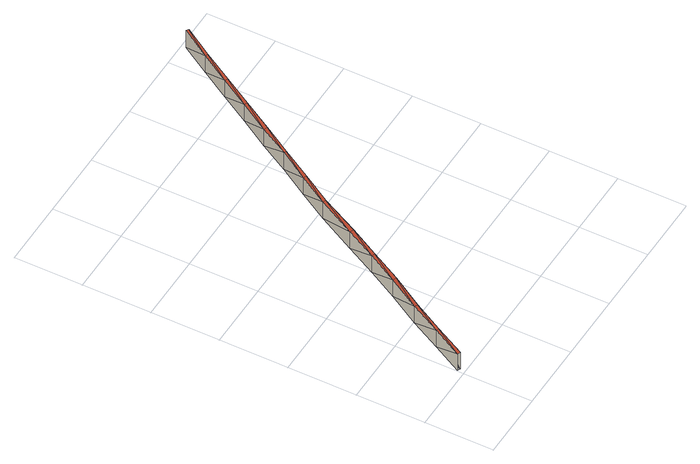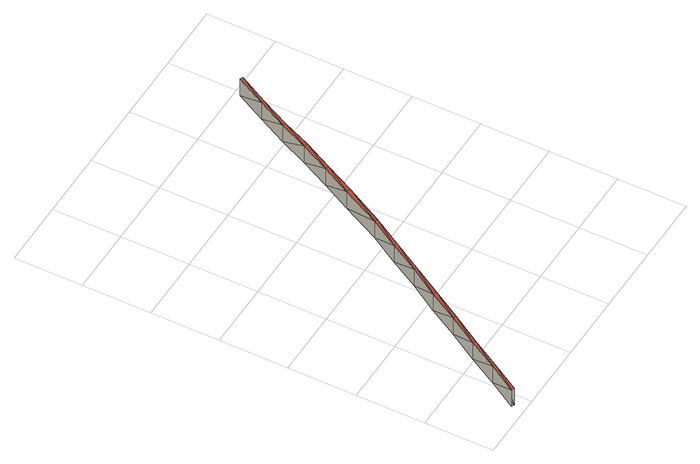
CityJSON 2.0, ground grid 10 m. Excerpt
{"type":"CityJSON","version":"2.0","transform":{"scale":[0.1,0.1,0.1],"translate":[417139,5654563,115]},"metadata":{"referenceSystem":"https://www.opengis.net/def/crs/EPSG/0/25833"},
"CityObjects":{
"building1":{"type":"Building","attributes":{"Stand_DGM":"2016","Stand_Basis-DLM":"2024","Gemeindeschluessel":"14612000","ObjektHoehe":3,"Stand_Laserscan":"2016","BodenHoehe":0,"Stand_3D-Stadtmodell":"2025","Geometrietyp2DReferenz":2000,"AbsoluteHoehe":0,"measuredHeight":3,"function":"51009_1700","roofType":"9999"},"geometry":[{"type":"MultiSurface","lod":"2","boundaries":[[[0,1,2]],[[3,0,4]],[[5,2,6]],[[5,3,4]],[[0,7,1]],[[6,2,1]],[[7,0,3]],[[5,6,3]],[[7,8,1]],[[9,7,3]],[[6,1,10]],[[6,9,3]],[[7,11,8]],[[11,7,9]],[[10,1,8]],[[6,10,9]],[[11,12,8]],[[13,11,9]],[[10,8,14]],[[10,13,9]],[[11,15,12]],[[15,11,13]],[[14,8,12]],[[10,14,13]],[[15,16,12]],[[17,15,13]],[[14,12,18]],[[14,17,13]],[[15,19,16]],[[19,15,17]],[[18,12,16]],[[14,18,17]],[[19,20,16]],[[21,19,17]],[[18,16,22]],[[18,21,17]],[[19,23,20]],[[23,19,21]],[[22,16,20]],[[18,22,21]],[[23,24,20]],[[22,20,25]],[[23,21,26]],[[22,26,21]],[[23,27,24]],[[27,23,26]],[[25,20,24]],[[22,25,26]],[[27,28,24]],[[29,27,26]],[[24,30,25]],[[25,29,26]],[[27,31,28]],[[25,30,29]],[[31,27,29]],[[30,24,28]],[[31,32,28]],[[33,31,29]],[[30,28,34]],[[30,33,29]],[[31,35,32]],[[34,28,32]],[[35,31,33]],[[30,34,33]],[[35,36,32]],[[34,32,37]],[[38,35,33]],[[34,38,33]],[[35,39,36]],[[39,35,38]],[[37,32,36]],[[34,37,38]],[[39,40,36]],[[41,39,38]],[[37,36,42]],[[37,41,38]],[[39,43,40]],[[43,39,41]],[[42,36,40]],[[37,42,41]],[[43,44,40]],[[45,43,41]],[[42,40,46]],[[42,45,41]],[[43,47,44]],[[47,43,45]],[[46,40,44]],[[42,46,45]],[[47,48,44]],[[49,47,45]],[[46,44,50]],[[46,49,45]],[[47,51,48]],[[50,44,48]],[[51,47,49]],[[46,50,49]],[[51,52,48]],[[50,48,53]],[[54,51,49]],[[50,54,49]],[[51,55,52]],[[55,51,54]],[[53,48,52]],[[50,53,54]]],"semantics":{"surfaces":[{"type":"WallSurface"},{"type":"RoofSurface"},{"type":"GroundSurface"}],"values":[0,1,2,0,0,2,1,0,0,1,2,0,0,1,2,0,0,1,2,0,0,1,2,0,0,1,2,0,0,1,2,0,0,1,2,0,0,1,2,0,0,2,1,0,0,1,2,0,0,1,2,0,0,0,1,2,0,1,2,0,0,2,1,0,0,2,1,0,0,1,2,0,0,1,2,0,0,1,2,0,0,1,2,0,0,1,2,0,0,1,2,0,0,2,1,0,0,2,1,0,0,1,2,0]}}]}
},
"vertices":[
[2,10,35],[25,54,5],[2,10,5],[29,52,35],[6,8,35],[6,8,5],[29,52,5],[25,54,35],[48,99,6],[52,96,36],[52,96,6],[48,99,36],[71,143,12],[76,141,42],[76,141,12],[71,143,42],[94,187,13],[99,185,43],[99,185,13],[94,187,43],[117,232,14],[122,229,44],[122,229,14],[117,232,44],[147,288,14],[151,286,14],[151,286,44],[147,288,44],[172,331,14],[177,329,44],[177,329,14],[172,331,44],[198,374,15],[202,372,45],[202,372,15],[198,374,45],[223,417,14],[228,415,14],[228,415,44],[223,417,44],[249,460,15],[253,458,45],[253,458,15],[249,460,45],[275,503,14],[279,501,44],[279,501,14],[275,503,44],[300,546,15],[304,544,45],[304,544,15],[300,546,45],[326,589,16],[330,587,16],[330,587,46],[326,589,46]
]}
